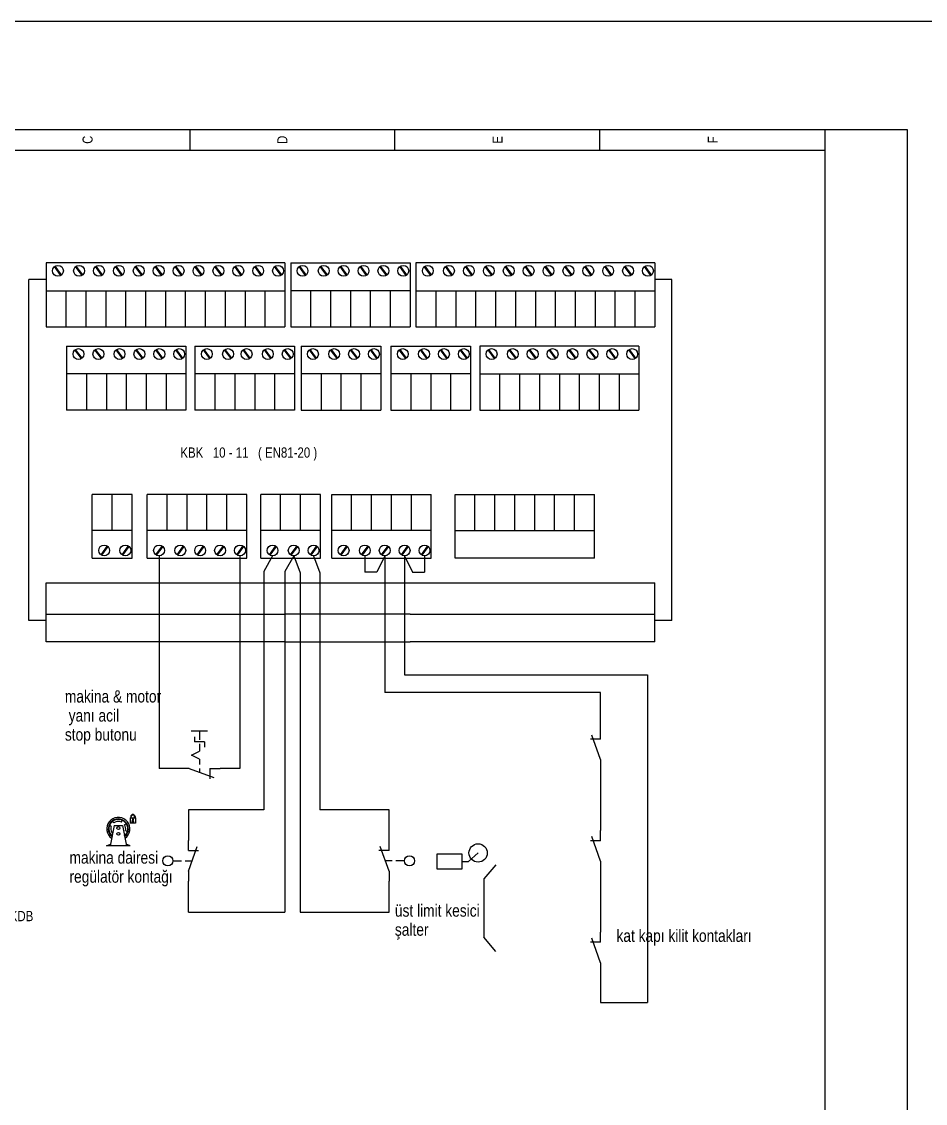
# Model space of a CAD drawing. Header units: centimetres. Extents: x 0 to 12606, y -30 to 2970.
# Drawn here: x 10793.3 to 11210.2, y 2470.6 to 2970 of the extents above; entities that cross this region are included whole.
import ezdxf
from ezdxf.enums import TextEntityAlignment as Align

# ---------------------------------------------------------------- set-up
doc = ezdxf.new("R2010")
doc.units = ezdxf.units.CM
for name, color, linetype in [('SCOTT-CERCEVE', 7, 'CONTINUOUS'), ('SCOTT-ELEKTRIK', 3, 'CONTINUOUS'), ('SCOTT-ELEKTRIK-YAZI', 4, 'CONTINUOUS')]:
    doc.layers.add(name, color=color, linetype=linetype)
doc.styles.get("Standard").update_dxf_attribs({"font": 'arial.ttf', "width": 0.8})

msp = doc.modelspace()

# ---------------------------------------------------------------- linework, layer by layer
at = {"layer": 'SCOTT-CERCEVE'}
for points in [[(0, 0), (12605.87, 0), (12605.87, 2970), (0, 2970)], [(100, 0), (12580.87, 0), (12580.87, 2970), (100, 2970)]]:
    msp.add_lwpolyline(points, close=True, dxfattribs=at)
at = {"layer": 'SCOTT-ELEKTRIK'}
for p, q in [((10535.07, 2920.2), (11201.83, 2920.2)), ((10870.81, 2920.2), (10870.81, 2910.74)), ((10965.39, 2910.74), (10965.39, 2920.2)), ((11059.97, 2910.74), (11059.97, 2920.2)), ((11164, 1974.44), (11164, 2920.2)), ((11201.83, 2920.2), (11201.83, 1974.44)), ((10535.07, 2910.74), (11164, 2910.74)), ((10804.51, 2858.58), (10804.51, 2829.05)), ((10914.68, 2858.58), (10804.51, 2858.58)), ((10811.37, 2852.86), (10808.38, 2856.89)), ((10811.37, 2852.86), (10808.38, 2856.89)), ((10811.68, 2853.1), (10808.7, 2857.12)), ((10811.68, 2853.1), (10808.7, 2857.12)), ((10821.14, 2852.86), (10818.15, 2856.89)), ((10821.14, 2852.86), (10818.15, 2856.89)), ((10821.45, 2853.1), (10818.47, 2857.12)), ((10821.45, 2853.1), (10818.47, 2857.12)), ((10830.32, 2852.86), (10827.33, 2856.89)), ((10830.32, 2852.86), (10827.33, 2856.89)), ((10830.63, 2853.1), (10827.65, 2857.12)), ((10830.63, 2853.1), (10827.65, 2857.12)), ((10839.5, 2852.86), (10836.51, 2856.89)), ((10839.5, 2852.86), (10836.51, 2856.89)), ((10839.81, 2853.1), (10836.83, 2857.12)), ((10839.81, 2853.1), (10836.83, 2857.12)), ((10848.68, 2852.86), (10845.69, 2856.89)), ((10848.68, 2852.86), (10845.69, 2856.89)), ((10848.99, 2853.1), (10846.01, 2857.12)), ((10848.99, 2853.1), (10846.01, 2857.12)), ((10857.86, 2852.86), (10854.87, 2856.89)), ((10857.86, 2852.86), (10854.87, 2856.89)), ((10858.17, 2853.1), (10855.19, 2857.12)), ((10858.17, 2853.1), (10855.19, 2857.12)), ((10867.04, 2852.86), (10864.05, 2856.89)), ((10867.04, 2852.86), (10864.05, 2856.89)), ((10867.35, 2853.1), (10864.38, 2857.12)), ((10867.35, 2853.1), (10864.38, 2857.12)), ((10876.22, 2852.86), (10873.23, 2856.89)), ((10876.22, 2852.86), (10873.23, 2856.89)), ((10876.53, 2853.1), (10873.56, 2857.12)), ((10876.53, 2853.1), (10873.56, 2857.12)), ((10885.4, 2852.86), (10882.42, 2856.89)), ((10885.4, 2852.86), (10882.42, 2856.89)), ((10885.71, 2853.1), (10882.74, 2857.12)), ((10885.71, 2853.1), (10882.74, 2857.12)), ((10894.58, 2852.86), (10891.6, 2856.89)), ((10894.58, 2852.86), (10891.6, 2856.89)), ((10894.89, 2853.1), (10891.92, 2857.12)), ((10894.89, 2853.1), (10891.92, 2857.12)), ((10903.76, 2852.86), (10900.78, 2856.89)), ((10903.76, 2852.86), (10900.78, 2856.89)), ((10904.07, 2853.1), (10901.1, 2857.12)), ((10904.07, 2853.1), (10901.1, 2857.12)), ((10912.94, 2852.86), (10909.96, 2856.89)), ((10912.94, 2852.86), (10909.96, 2856.89)), ((10913.26, 2853.1), (10910.28, 2857.12)), ((10913.26, 2853.1), (10910.28, 2857.12)), ((10914.68, 2858.58), (10914.68, 2829.05)), ((10917.39, 2858.58), (10917.39, 2829.05)), ((10917.39, 2858.58), (10972.47, 2858.58)), ((10924.24, 2852.86), (10921.25, 2856.89)), ((10924.24, 2852.86), (10921.25, 2856.89)), ((10924.55, 2853.1), (10921.57, 2857.12)), ((10924.55, 2853.1), (10921.57, 2857.12)), ((10934.01, 2852.86), (10931.02, 2856.89)), ((10934.01, 2852.86), (10931.02, 2856.89)), ((10934.32, 2853.1), (10931.34, 2857.12)), ((10934.32, 2853.1), (10931.34, 2857.12)), ((10943.19, 2852.86), (10940.2, 2856.89)), ((10943.19, 2852.86), (10940.2, 2856.89)), ((10943.5, 2853.1), (10940.52, 2857.12)), ((10943.5, 2853.1), (10940.52, 2857.12)), ((10952.37, 2852.86), (10949.38, 2856.89)), ((10952.37, 2852.86), (10949.38, 2856.89)), ((10952.68, 2853.1), (10949.7, 2857.12)), ((10952.68, 2853.1), (10949.7, 2857.12)), ((10961.55, 2852.86), (10958.56, 2856.89)), ((10961.55, 2852.86), (10958.56, 2856.89)), ((10961.86, 2853.1), (10958.88, 2857.12)), ((10961.86, 2853.1), (10958.88, 2857.12)), ((10970.73, 2852.86), (10967.74, 2856.89)), ((10970.73, 2852.86), (10967.74, 2856.89)), ((10971.04, 2853.1), (10968.07, 2857.12)), ((10971.04, 2853.1), (10968.07, 2857.12)), ((10972.47, 2858.58), (10972.47, 2829.05)), ((10972.47, 2858.58), (10972.47, 2829.05)), ((10975.17, 2858.58), (10975.17, 2829.05)), ((11085.34, 2858.58), (10975.17, 2858.58)), ((10982.02, 2852.86), (10979.04, 2856.89)), ((10982.02, 2852.86), (10979.04, 2856.89)), ((10982.33, 2853.1), (10979.36, 2857.12)), ((10982.33, 2853.1), (10979.36, 2857.12)), ((10991.79, 2852.86), (10988.81, 2856.89)), ((10991.79, 2852.86), (10988.81, 2856.89)), ((10992.1, 2853.1), (10989.13, 2857.12)), ((10992.1, 2853.1), (10989.13, 2857.12)), ((11000.97, 2852.86), (10997.99, 2856.89)), ((11000.97, 2852.86), (10997.99, 2856.89)), ((11001.28, 2853.1), (10998.31, 2857.12)), ((11001.28, 2853.1), (10998.31, 2857.12)), ((11010.15, 2852.86), (11007.17, 2856.89)), ((11010.15, 2852.86), (11007.17, 2856.89)), ((11010.47, 2853.1), (11007.49, 2857.12)), ((11010.47, 2853.1), (11007.49, 2857.12)), ((11019.33, 2852.86), (11016.35, 2856.89)), ((11019.33, 2852.86), (11016.35, 2856.89)), ((11019.65, 2853.1), (11016.67, 2857.12)), ((11019.65, 2853.1), (11016.67, 2857.12)), ((11028.51, 2852.86), (11025.53, 2856.89)), ((11028.51, 2852.86), (11025.53, 2856.89)), ((11028.83, 2853.1), (11025.85, 2857.12)), ((11028.83, 2853.1), (11025.85, 2857.12)), ((11037.7, 2852.86), (11034.71, 2856.89)), ((11037.7, 2852.86), (11034.71, 2856.89)), ((11038.01, 2853.1), (11035.03, 2857.12)), ((11038.01, 2853.1), (11035.03, 2857.12)), ((11046.88, 2852.86), (11043.89, 2856.89)), ((11046.88, 2852.86), (11043.89, 2856.89)), ((11047.19, 2853.1), (11044.21, 2857.12)), ((11047.19, 2853.1), (11044.21, 2857.12)), ((11056.06, 2852.86), (11053.07, 2856.89)), ((11056.06, 2852.86), (11053.07, 2856.89)), ((11056.37, 2853.1), (11053.39, 2857.12)), ((11056.37, 2853.1), (11053.39, 2857.12)), ((11065.24, 2852.86), (11062.25, 2856.89)), ((11065.24, 2852.86), (11062.25, 2856.89)), ((11065.55, 2853.1), (11062.57, 2857.12)), ((11065.55, 2853.1), (11062.57, 2857.12)), ((11074.42, 2852.86), (11071.43, 2856.89)), ((11074.42, 2852.86), (11071.43, 2856.89)), ((11074.73, 2853.1), (11071.75, 2857.12)), ((11074.73, 2853.1), (11071.75, 2857.12)), ((11083.6, 2852.86), (11080.61, 2856.89)), ((11083.6, 2852.86), (11080.61, 2856.89)), ((11083.91, 2853.1), (11080.94, 2857.12)), ((11083.91, 2853.1), (11080.94, 2857.12)), ((11085.34, 2858.58), (11085.34, 2829.05)), ((10796.63, 2693.61), (10796.63, 2850.96)), ((10804.51, 2850.96), (10796.63, 2850.96)), ((11093.23, 2850.96), (11085.34, 2850.96)), ((11093.23, 2693.61), (11093.23, 2850.96)), ((10804.51, 2845.78), (10914.68, 2845.78)), ((10813.7, 2845.78), (10813.7, 2829.05)), ((10822.88, 2845.78), (10822.88, 2829.05)), ((10822.88, 2845.78), (10822.88, 2829.05)), ((10832.06, 2845.78), (10832.06, 2829.05)), ((10832.06, 2845.78), (10832.06, 2829.05)), ((10841.24, 2845.78), (10841.24, 2829.05)), ((10841.24, 2845.78), (10841.24, 2829.05)), ((10850.42, 2845.78), (10850.42, 2829.05)), ((10850.42, 2845.78), (10850.42, 2829.05)), ((10859.6, 2845.78), (10859.6, 2829.05)), ((10859.6, 2845.78), (10859.6, 2829.05)), ((10868.78, 2845.78), (10868.78, 2829.05)), ((10868.78, 2845.78), (10868.78, 2829.05)), ((10868.78, 2845.78), (10868.78, 2829.05)), ((10877.96, 2845.78), (10877.96, 2829.05)), ((10877.96, 2845.78), (10877.96, 2829.05)), ((10877.96, 2845.78), (10877.96, 2829.05)), ((10887.14, 2845.78), (10887.14, 2829.05)), ((10887.14, 2845.78), (10887.14, 2829.05)), ((10887.14, 2845.78), (10887.14, 2829.05)), ((10896.32, 2845.78), (10896.32, 2829.05)), ((10896.32, 2845.78), (10896.32, 2829.05)), ((10896.32, 2845.78), (10896.32, 2829.05)), ((10905.5, 2845.78), (10905.5, 2829.05)), ((10905.5, 2845.78), (10905.5, 2829.05)), ((10905.5, 2845.78), (10905.5, 2829.05)), ((10972.47, 2845.78), (10917.39, 2845.78)), ((10926.57, 2845.78), (10926.57, 2829.05)), ((10935.75, 2845.78), (10935.75, 2829.05)), ((10935.75, 2845.78), (10935.75, 2829.05)), ((10944.93, 2845.78), (10944.93, 2829.05)), ((10944.93, 2845.78), (10944.93, 2829.05)), ((10954.11, 2845.78), (10954.11, 2829.05)), ((10954.11, 2845.78), (10954.11, 2829.05)), ((10963.29, 2845.78), (10963.29, 2829.05)), ((10963.29, 2845.78), (10963.29, 2829.05)), ((10975.17, 2845.78), (11085.34, 2845.78)), ((10984.35, 2845.78), (10984.35, 2829.05)), ((10993.53, 2845.78), (10993.53, 2829.05)), ((10993.53, 2845.78), (10993.53, 2829.05)), ((11002.71, 2845.78), (11002.71, 2829.05)), ((11002.71, 2845.78), (11002.71, 2829.05)), ((11011.89, 2845.78), (11011.89, 2829.05)), ((11011.89, 2845.78), (11011.89, 2829.05)), ((11021.08, 2845.78), (11021.08, 2829.05)), ((11021.08, 2845.78), (11021.08, 2829.05)), ((11030.26, 2845.78), (11030.26, 2829.05)), ((11030.26, 2845.78), (11030.26, 2829.05)), ((11039.44, 2845.78), (11039.44, 2829.05)), ((11039.44, 2845.78), (11039.44, 2829.05)), ((11039.44, 2845.78), (11039.44, 2829.05)), ((11048.62, 2845.78), (11048.62, 2829.05)), ((11048.62, 2845.78), (11048.62, 2829.05)), ((11048.62, 2845.78), (11048.62, 2829.05)), ((11057.8, 2845.78), (11057.8, 2829.05)), ((11057.8, 2845.78), (11057.8, 2829.05)), ((11057.8, 2845.78), (11057.8, 2829.05)), ((11066.98, 2845.78), (11066.98, 2829.05)), ((11066.98, 2845.78), (11066.98, 2829.05)), ((11066.98, 2845.78), (11066.98, 2829.05)), ((11076.16, 2845.78), (11076.16, 2829.05)), ((11076.16, 2845.78), (11076.16, 2829.05)), ((11076.16, 2845.78), (11076.16, 2829.05)), ((10804.51, 2829.05), (10914.68, 2829.05)), ((10917.39, 2829.05), (10972.47, 2829.05)), ((10975.17, 2829.05), (11085.34, 2829.05)), ((10814, 2820.15), (10869.08, 2820.15)), ((10814, 2820.15), (10814, 2790.63)), ((10820.85, 2814.44), (10817.86, 2818.47)), ((10820.85, 2814.44), (10817.86, 2818.47)), ((10821.16, 2814.68), (10818.18, 2818.69)), ((10821.16, 2814.68), (10818.18, 2818.69)), ((10830.03, 2814.44), (10827.04, 2818.47)), ((10830.03, 2814.44), (10827.04, 2818.47)), ((10830.34, 2814.68), (10827.36, 2818.69)), ((10830.34, 2814.68), (10827.36, 2818.69)), ((10839.8, 2814.44), (10836.81, 2818.47)), ((10839.8, 2814.44), (10836.81, 2818.47)), ((10840.11, 2814.68), (10837.13, 2818.69)), ((10840.11, 2814.68), (10837.13, 2818.69)), ((10848.98, 2814.44), (10845.99, 2818.47)), ((10848.98, 2814.44), (10845.99, 2818.47)), ((10849.29, 2814.68), (10846.31, 2818.69)), ((10849.29, 2814.68), (10846.31, 2818.69)), ((10858.16, 2814.44), (10855.17, 2818.47)), ((10858.16, 2814.44), (10855.17, 2818.47)), ((10858.47, 2814.68), (10855.49, 2818.69)), ((10858.47, 2814.68), (10855.49, 2818.69)), ((10867.34, 2814.44), (10864.35, 2818.47)), ((10867.34, 2814.44), (10864.35, 2818.47)), ((10867.65, 2814.68), (10864.68, 2818.69)), ((10867.65, 2814.68), (10864.68, 2818.69)), ((10869.08, 2820.15), (10869.08, 2790.63)), ((10869.08, 2820.15), (10869.08, 2790.63)), ((10873.23, 2820.15), (10919.14, 2820.15)), ((10873.23, 2820.15), (10873.23, 2790.63)), ((10880.08, 2814.44), (10877.1, 2818.47)), ((10880.08, 2814.44), (10877.1, 2818.47)), ((10880.4, 2814.68), (10877.42, 2818.69)), ((10880.4, 2814.68), (10877.42, 2818.69)), ((10889.85, 2814.44), (10886.87, 2818.47)), ((10889.85, 2814.44), (10886.87, 2818.47)), ((10890.17, 2814.68), (10887.19, 2818.69)), ((10890.17, 2814.68), (10887.19, 2818.69)), ((10898.45, 2814.44), (10895.46, 2818.47)), ((10898.45, 2814.44), (10895.46, 2818.47)), ((10898.76, 2814.68), (10895.78, 2818.69)), ((10898.76, 2814.68), (10895.78, 2818.69)), ((10908.22, 2814.44), (10905.23, 2818.47)), ((10908.22, 2814.44), (10905.23, 2818.47)), ((10908.53, 2814.68), (10905.55, 2818.69)), ((10908.53, 2814.68), (10905.55, 2818.69)), ((10917.4, 2814.44), (10914.41, 2818.47)), ((10917.4, 2814.44), (10914.41, 2818.47)), ((10917.71, 2814.68), (10914.73, 2818.69)), ((10917.71, 2814.68), (10914.73, 2818.69)), ((10919.14, 2820.15), (10919.14, 2790.63)), ((10919.14, 2820.15), (10919.14, 2790.63)), ((10922.2, 2820.15), (10922.2, 2790.63)), ((10922.2, 2820.15), (10958.92, 2820.15)), ((10929.05, 2814.44), (10926.06, 2818.47)), ((10929.05, 2814.44), (10926.06, 2818.47)), ((10929.36, 2814.68), (10926.39, 2818.69)), ((10929.36, 2814.68), (10926.39, 2818.69)), ((10938.82, 2814.44), (10935.83, 2818.47)), ((10938.82, 2814.44), (10935.83, 2818.47)), ((10939.13, 2814.68), (10936.16, 2818.69)), ((10939.13, 2814.68), (10936.16, 2818.69)), ((10948, 2814.44), (10945.01, 2818.47)), ((10948, 2814.44), (10945.01, 2818.47)), ((10948.31, 2814.68), (10945.34, 2818.69)), ((10948.31, 2814.68), (10945.34, 2818.69)), ((10957.18, 2814.44), (10954.2, 2818.47)), ((10957.18, 2814.44), (10954.2, 2818.47)), ((10957.49, 2814.68), (10954.52, 2818.69)), ((10957.49, 2814.68), (10954.52, 2818.69)), ((10958.92, 2820.15), (10958.92, 2790.63)), ((10958.92, 2820.15), (10958.92, 2790.63)), ((10963.64, 2820.15), (10963.64, 2790.63)), ((10963.64, 2820.15), (11000.37, 2820.15)), ((10970.49, 2814.44), (10967.51, 2818.47)), ((10970.49, 2814.44), (10967.51, 2818.47)), ((10970.81, 2814.68), (10967.83, 2818.69)), ((10970.81, 2814.68), (10967.83, 2818.69)), ((10980.26, 2814.44), (10977.28, 2818.47)), ((10980.26, 2814.44), (10977.28, 2818.47)), ((10980.58, 2814.68), (10977.6, 2818.69)), ((10980.58, 2814.68), (10977.6, 2818.69)), ((10989.44, 2814.44), (10986.46, 2818.47)), ((10989.44, 2814.44), (10986.46, 2818.47)), ((10989.76, 2814.68), (10986.78, 2818.69)), ((10989.76, 2814.68), (10986.78, 2818.69)), ((10998.63, 2814.44), (10995.64, 2818.47)), ((10998.63, 2814.44), (10995.64, 2818.47)), ((10998.94, 2814.68), (10995.96, 2818.69)), ((10998.94, 2814.68), (10995.96, 2818.69)), ((11000.37, 2820.15), (11000.37, 2790.63)), ((11000.37, 2820.15), (11000.37, 2790.63)), ((11004.6, 2820.15), (11004.6, 2790.63)), ((11078.05, 2820.15), (11004.6, 2820.15)), ((11011.45, 2814.44), (11008.47, 2818.47)), ((11011.45, 2814.44), (11008.47, 2818.47)), ((11011.77, 2814.68), (11008.79, 2818.69)), ((11011.77, 2814.68), (11008.79, 2818.69)), ((11021.22, 2814.44), (11018.24, 2818.47)), ((11021.22, 2814.44), (11018.24, 2818.47)), ((11021.54, 2814.68), (11018.56, 2818.69)), ((11021.54, 2814.68), (11018.56, 2818.69)), ((11030.4, 2814.44), (11027.42, 2818.47)), ((11030.4, 2814.44), (11027.42, 2818.47)), ((11030.72, 2814.68), (11027.74, 2818.69)), ((11030.72, 2814.68), (11027.74, 2818.69)), ((11039.59, 2814.44), (11036.6, 2818.47)), ((11039.59, 2814.44), (11036.6, 2818.47)), ((11039.9, 2814.68), (11036.92, 2818.69)), ((11039.9, 2814.68), (11036.92, 2818.69)), ((11048.77, 2814.44), (11045.78, 2818.47)), ((11048.77, 2814.44), (11045.78, 2818.47)), ((11049.08, 2814.68), (11046.1, 2818.69)), ((11049.08, 2814.68), (11046.1, 2818.69)), ((11057.95, 2814.44), (11054.96, 2818.47)), ((11057.95, 2814.44), (11054.96, 2818.47)), ((11058.26, 2814.68), (11055.28, 2818.69)), ((11058.26, 2814.68), (11055.28, 2818.69)), ((11067.13, 2814.44), (11064.14, 2818.47)), ((11067.13, 2814.44), (11064.14, 2818.47)), ((11067.44, 2814.68), (11064.46, 2818.69)), ((11067.44, 2814.68), (11064.46, 2818.69)), ((11076.31, 2814.44), (11073.32, 2818.47)), ((11076.31, 2814.44), (11073.32, 2818.47)), ((11076.62, 2814.68), (11073.64, 2818.69)), ((11076.62, 2814.68), (11073.64, 2818.69)), ((11078.05, 2820.15), (11078.05, 2790.63)), ((10869.08, 2807.35), (10814, 2807.35)), ((10823.18, 2807.35), (10823.18, 2790.63)), ((10823.18, 2807.35), (10823.18, 2790.63)), ((10832.36, 2807.35), (10832.36, 2790.63)), ((10841.54, 2807.35), (10841.54, 2790.63)), ((10841.54, 2807.35), (10841.54, 2790.63)), ((10850.72, 2807.35), (10850.72, 2790.63)), ((10850.72, 2807.35), (10850.72, 2790.63)), ((10859.9, 2807.35), (10859.9, 2790.63)), ((10859.9, 2807.35), (10859.9, 2790.63)), ((10919.14, 2807.35), (10873.23, 2807.35)), ((10882.41, 2807.35), (10882.41, 2790.63)), ((10891.6, 2807.35), (10891.6, 2790.63)), ((10891.6, 2807.35), (10891.6, 2790.63)), ((10891.6, 2807.35), (10891.6, 2790.63)), ((10900.78, 2807.35), (10900.78, 2790.63)), ((10909.96, 2807.35), (10909.96, 2790.63)), ((10909.96, 2807.35), (10909.96, 2790.63)), ((10958.92, 2807.35), (10922.2, 2807.35)), ((10931.38, 2807.35), (10931.38, 2790.63)), ((10940.56, 2807.35), (10940.56, 2790.63)), ((10940.56, 2807.35), (10940.56, 2790.63)), ((10949.74, 2807.35), (10949.74, 2790.63)), ((10949.74, 2807.35), (10949.74, 2790.63)), ((11000.37, 2807.35), (10963.64, 2807.35)), ((10972.82, 2807.35), (10972.82, 2790.63)), ((10982.01, 2807.35), (10982.01, 2790.63)), ((10982.01, 2807.35), (10982.01, 2790.63)), ((10991.19, 2807.35), (10991.19, 2790.63)), ((10991.19, 2807.35), (10991.19, 2790.63)), ((11004.6, 2807.35), (11078.05, 2807.35)), ((11013.78, 2807.35), (11013.78, 2790.63)), ((11022.96, 2807.35), (11022.96, 2790.63)), ((11022.96, 2807.35), (11022.96, 2790.63)), ((11032.15, 2807.35), (11032.15, 2790.63)), ((11032.15, 2807.35), (11032.15, 2790.63)), ((11041.33, 2807.35), (11041.33, 2790.63)), ((11041.33, 2807.35), (11041.33, 2790.63)), ((11050.51, 2807.35), (11050.51, 2790.63)), ((11050.51, 2807.35), (11050.51, 2790.63)), ((11059.69, 2807.35), (11059.69, 2790.63)), ((11059.69, 2807.35), (11059.69, 2790.63)), ((11068.87, 2807.35), (11068.87, 2790.63)), ((10869.08, 2790.63), (10814, 2790.63)), ((10919.14, 2790.63), (10873.23, 2790.63)), ((10922.2, 2790.63), (10958.92, 2790.63)), ((10963.64, 2790.63), (11000.37, 2790.63)), ((11004.6, 2790.63), (11078.05, 2790.63)), ((10825.85, 2722.25), (10825.85, 2751.77)), ((10844.21, 2751.77), (10825.85, 2751.77)), ((10835.03, 2735.05), (10835.03, 2751.77)), ((10844.21, 2722.25), (10844.21, 2751.77)), ((10844.21, 2722.25), (10844.21, 2751.77)), ((10851.21, 2722.25), (10851.21, 2751.77)), ((10897.11, 2751.77), (10851.21, 2751.77)), ((10860.39, 2735.05), (10860.39, 2751.77)), ((10869.57, 2735.05), (10869.57, 2751.77)), ((10869.57, 2735.05), (10869.57, 2751.77)), ((10878.75, 2735.05), (10878.75, 2751.77)), ((10878.75, 2735.05), (10878.75, 2751.77)), ((10887.93, 2735.05), (10887.93, 2751.77)), ((10887.93, 2735.05), (10887.93, 2751.77)), ((10897.11, 2722.25), (10897.11, 2751.77)), ((10897.11, 2722.25), (10897.11, 2751.77)), ((10903.55, 2722.25), (10903.55, 2751.77)), ((10931.09, 2751.77), (10903.55, 2751.77)), ((10912.73, 2735.05), (10912.73, 2751.77)), ((10921.91, 2735.05), (10921.91, 2751.77)), ((10921.91, 2735.05), (10921.91, 2751.77)), ((10931.09, 2722.25), (10931.09, 2751.77)), ((10931.09, 2722.25), (10931.09, 2751.77)), ((10936.34, 2722.25), (10936.34, 2751.77)), ((10936.34, 2751.77), (10982.25, 2751.77)), ((10945.52, 2735.05), (10945.52, 2751.77)), ((10954.7, 2735.05), (10954.7, 2751.77)), ((10954.7, 2735.05), (10954.7, 2751.77)), ((10963.89, 2735.05), (10963.89, 2751.77)), ((10963.89, 2735.05), (10963.89, 2751.77)), ((10973.07, 2735.05), (10973.07, 2751.77)), ((10973.07, 2735.05), (10973.07, 2751.77)), ((10982.25, 2722.25), (10982.25, 2751.77)), ((10982.25, 2722.25), (10982.25, 2751.77)), ((10993.23, 2722.25), (10993.23, 2751.77)), ((10993.23, 2751.77), (11057.49, 2751.77)), ((11002.41, 2735.05), (11002.41, 2751.77)), ((11011.59, 2735.05), (11011.59, 2751.77)), ((11011.59, 2735.05), (11011.59, 2751.77)), ((11020.77, 2735.05), (11020.77, 2751.77)), ((11020.77, 2735.05), (11020.77, 2751.77)), ((11029.95, 2735.05), (11029.95, 2751.77)), ((11029.95, 2735.05), (11029.95, 2751.77)), ((11039.13, 2735.05), (11039.13, 2751.77)), ((11039.13, 2735.05), (11039.13, 2751.77)), ((11048.31, 2735.05), (11048.31, 2751.77)), ((11048.31, 2735.05), (11048.31, 2751.77)), ((11057.49, 2722.25), (11057.49, 2751.77)), ((10844.21, 2735.05), (10825.85, 2735.05)), ((10897.11, 2735.05), (10851.21, 2735.05)), ((10931.09, 2735.05), (10903.55, 2735.05)), ((10982.25, 2735.05), (10936.34, 2735.05)), ((10993.23, 2735.05), (11057.49, 2735.05)), ((10832.7, 2727.96), (10829.72, 2723.93)), ((10832.7, 2727.96), (10829.72, 2723.93)), ((10833.01, 2727.72), (10830.04, 2723.71)), ((10833.01, 2727.72), (10830.04, 2723.71)), ((10842.47, 2727.96), (10839.49, 2723.93)), ((10842.47, 2727.96), (10839.49, 2723.93)), ((10842.78, 2727.72), (10839.81, 2723.71)), ((10842.78, 2727.72), (10839.81, 2723.71)), ((10858.06, 2727.96), (10855.07, 2723.93)), ((10858.06, 2727.96), (10855.07, 2723.93)), ((10858.37, 2727.72), (10855.4, 2723.71)), ((10858.37, 2727.72), (10855.4, 2723.71)), ((10867.83, 2727.96), (10864.84, 2723.93)), ((10867.83, 2727.96), (10864.84, 2723.93)), ((10868.14, 2727.72), (10865.17, 2723.71)), ((10868.14, 2727.72), (10865.17, 2723.71)), ((10877.01, 2727.96), (10874.02, 2723.93)), ((10877.01, 2727.96), (10874.02, 2723.93)), ((10877.32, 2727.72), (10874.35, 2723.71)), ((10877.32, 2727.72), (10874.35, 2723.71)), ((10886.19, 2727.96), (10883.2, 2723.93)), ((10886.19, 2727.96), (10883.2, 2723.93)), ((10886.5, 2727.72), (10883.53, 2723.71)), ((10886.5, 2727.72), (10883.53, 2723.71)), ((10895.37, 2727.96), (10892.39, 2723.93)), ((10895.37, 2727.96), (10892.39, 2723.93)), ((10895.68, 2727.72), (10892.71, 2723.71)), ((10895.68, 2727.72), (10892.71, 2723.71)), ((10910.4, 2727.96), (10907.41, 2723.93)), ((10910.4, 2727.96), (10907.41, 2723.93)), ((10910.71, 2727.72), (10907.73, 2723.71)), ((10910.71, 2727.72), (10907.73, 2723.71)), ((10920.17, 2727.96), (10917.18, 2723.93)), ((10920.17, 2727.96), (10917.18, 2723.93)), ((10920.48, 2727.72), (10917.5, 2723.71)), ((10920.48, 2727.72), (10917.5, 2723.71)), ((10929.35, 2727.96), (10926.36, 2723.93)), ((10929.35, 2727.96), (10926.36, 2723.93)), ((10929.66, 2727.72), (10926.68, 2723.71)), ((10929.66, 2727.72), (10926.68, 2723.71)), ((10943.19, 2727.96), (10940.21, 2723.93)), ((10943.19, 2727.96), (10940.21, 2723.93)), ((10943.51, 2727.72), (10940.53, 2723.71)), ((10943.51, 2727.72), (10940.53, 2723.71)), ((10952.96, 2727.96), (10949.98, 2723.93)), ((10952.96, 2727.96), (10949.98, 2723.93)), ((10953.28, 2727.72), (10950.3, 2723.71)), ((10953.28, 2727.72), (10950.3, 2723.71)), ((10962.14, 2727.96), (10959.16, 2723.93)), ((10962.14, 2727.96), (10959.16, 2723.93)), ((10962.46, 2727.72), (10959.48, 2723.71)), ((10962.46, 2727.72), (10959.48, 2723.71)), ((10971.32, 2727.96), (10968.34, 2723.93)), ((10971.32, 2727.96), (10968.34, 2723.93)), ((10971.64, 2727.72), (10968.66, 2723.71)), ((10971.64, 2727.72), (10968.66, 2723.71)), ((10980.51, 2727.96), (10977.52, 2723.93)), ((10980.51, 2727.96), (10977.52, 2723.93)), ((10980.82, 2727.72), (10977.84, 2723.71)), ((10980.82, 2727.72), (10977.84, 2723.71)), ((10825.85, 2722.25), (10844.21, 2722.25)), ((10851.21, 2722.25), (10897.11, 2722.25)), ((10856.68, 2723.35), (10856.68, 2625.21)), ((10894, 2723.35), (10894, 2625.21)), ((10903.55, 2722.25), (10931.09, 2722.25)), ((10909.02, 2723.35), (10904.95, 2716.16)), ((10918.79, 2723.35), (10914.72, 2716.16)), ((10918.79, 2723.35), (10921.73, 2715.62)), ((10927.97, 2723.35), (10930.91, 2715.62)), ((10936.34, 2722.25), (10982.25, 2722.25)), ((10951.59, 2723.35), (10951.59, 2715.86)), ((10960.77, 2723.35), (10957.06, 2715.86)), ((10960.77, 2723.35), (10960.77, 2660.33)), ((10969.95, 2723.35), (10969.95, 2668.53)), ((10969.95, 2723.35), (10973.65, 2715.86)), ((10979.13, 2723.35), (10979.13, 2715.86)), ((11057.49, 2722.25), (10993.23, 2722.25)), ((10904.95, 2716.16), (10904.95, 2606.21)), ((10914.72, 2716.16), (10914.72, 2558.95)), ((10921.73, 2715.62), (10921.73, 2558.95)), ((10930.91, 2715.62), (10930.91, 2606.21)), ((10957.06, 2715.86), (10951.59, 2715.86)), ((10973.65, 2715.86), (10979.13, 2715.86)), ((10804.51, 2683.73), (10804.51, 2710.88)), ((10804.51, 2710.88), (10914.68, 2710.88)), ((10914.68, 2710.88), (10972.47, 2710.88)), ((10972.47, 2710.88), (11085.34, 2710.88)), ((11085.34, 2683.73), (11085.34, 2710.88)), ((10804.51, 2693.61), (10796.63, 2693.61)), ((10804.51, 2696.53), (10914.68, 2696.53)), ((10972.47, 2696.53), (10914.68, 2696.53)), ((10972.47, 2696.53), (11085.34, 2696.53)), ((11093.23, 2693.61), (11085.34, 2693.61)), ((10914.68, 2683.73), (10804.51, 2683.73)), ((10914.68, 2683.73), (10972.47, 2683.73)), ((11085.34, 2683.73), (10972.47, 2683.73)), ((10969.95, 2668.53), (11081.94, 2668.53)), ((11081.94, 2668.53), (11081.94, 2517.26)), ((11060.38, 2660.33), (10960.77, 2660.33)), ((11060.38, 2643.48), (11060.38, 2660.33)), ((10871.48, 2642.63), (10879.04, 2642.63)), ((10875.34, 2642.61), (10875.34, 2638.45)), ((11060.38, 2638.75), (11060.38, 2643.48)), ((10872.97, 2639.87), (10872.97, 2637.51)), ((10877.7, 2637.51), (10872.97, 2637.51)), ((10877.7, 2637.51), (10877.7, 2635.14)), ((11060.38, 2638.75), (11055.65, 2638.75)), ((11060.38, 2629.3), (11056.25, 2640.65)), ((10871.56, 2631.36), (10875.34, 2633.25)), ((10875.34, 2636.56), (10875.34, 2633.25)), ((10875.34, 2629.47), (10871.56, 2631.36)), ((10875.34, 2629.47), (10875.34, 2627.1)), ((11060.38, 2629.3), (11060.38, 2624.57)), ((10865.88, 2625.21), (10856.68, 2625.21)), ((10870.61, 2625.21), (10865.88, 2625.21)), ((10870.61, 2625.21), (10881.96, 2621.08)), ((10875.34, 2625.21), (10875.34, 2623.51)), ((10880.07, 2625.21), (10884.8, 2625.21)), ((10880.07, 2625.21), (10880.07, 2620.48)), ((10894, 2625.21), (10884.8, 2625.21)), ((11060.38, 2624.57), (11060.38, 2596.59)), ((10843.37, 2602.38), (10845.83, 2602.38)), ((10843.37, 2602.38), (10843.37, 2599.92)), ((10843.6, 2602.99), (10843.6, 2602.38)), ((10843.8, 2602.38), (10843.8, 2602.99)), ((10845.39, 2602.38), (10845.39, 2602.99)), ((10845.59, 2602.99), (10845.59, 2602.38)), ((10845.83, 2602.38), (10845.83, 2599.92)), ((10904.95, 2606.21), (10870.17, 2606.21)), ((10870.17, 2606.21), (10870.17, 2592.04)), ((10962.75, 2606.21), (10930.91, 2606.21)), ((10962.75, 2592.04), (10962.75, 2606.21)), ((10834.64, 2598.51), (10833.76, 2598.84)), ((10835.99, 2598.92), (10834.04, 2589.5)), ((10835.83, 2600.09), (10835.2, 2600.79)), ((10835.99, 2598.92), (10839.74, 2598.92)), ((10839.29, 2600.45), (10839.68, 2601.3)), ((10839.74, 2598.92), (10841.69, 2589.5)), ((10840.7, 2599.26), (10841.45, 2599.82)), ((10845.83, 2599.92), (10843.37, 2599.92)), ((10844.24, 2600.48), (10844.47, 2601.44)), ((10844.24, 2600.48), (10844.95, 2600.48)), ((10844.95, 2600.48), (10844.73, 2601.44)), ((10840.59, 2594.8), (10841.08, 2594.37)), ((10841.2, 2596.52), (10842.06, 2596.08)), ((10870.17, 2587.31), (10870.17, 2592.04)), ((10962.75, 2587.31), (10962.75, 2592.04)), ((11060.38, 2591.87), (11055.65, 2591.87)), ((11060.38, 2582.41), (11056.25, 2593.76)), ((11060.38, 2591.87), (11060.38, 2596.59)), ((10832.38, 2589.5), (10834.21, 2590.3)), ((10843.35, 2589.5), (10832.38, 2589.5)), ((10843.35, 2589.5), (10841.52, 2590.3)), ((10870.17, 2577.86), (10874.3, 2589.2)), ((10870.17, 2587.31), (10874.9, 2587.31)), ((10962.75, 2587.31), (10958.02, 2587.31)), ((10962.75, 2577.86), (10958.61, 2589.2)), ((10863.08, 2582.58), (10866.97, 2582.58)), ((10868.66, 2582.58), (10871.89, 2582.58)), ((10964.26, 2582.58), (10961.02, 2582.58)), ((10969.84, 2582.58), (10965.95, 2582.58)), ((10984.97, 2585.87), (10996.39, 2585.87)), ((10984.97, 2578.68), (10984.97, 2585.87)), ((10996.39, 2585.87), (10996.39, 2578.68)), ((10996.39, 2582.27), (10999.41, 2582.27)), ((10999.41, 2582.27), (11003.87, 2586.24)), ((11060.38, 2582.41), (11060.38, 2577.68)), ((10870.17, 2577.86), (10870.17, 2573.13)), ((10962.75, 2577.86), (10962.75, 2573.13)), ((10996.39, 2578.68), (10984.97, 2578.68)), ((11012.1, 2580.79), (11006.47, 2574.28)), ((11060.38, 2577.68), (11060.38, 2549.7)), ((10870.17, 2558.95), (10870.17, 2573.13)), ((10962.75, 2558.95), (10962.75, 2573.13)), ((11006.47, 2574.28), (11006.47, 2547.28)), ((10870.17, 2558.95), (10914.72, 2558.95)), ((10921.73, 2558.95), (10962.75, 2558.95)), ((11012.1, 2540.78), (11006.47, 2547.28)), ((11060.38, 2535.52), (11056.25, 2546.87)), ((11060.38, 2544.98), (11060.38, 2549.7)), ((11060.38, 2544.98), (11055.65, 2544.98)), ((11060.38, 2535.52), (11060.38, 2530.79)), ((11060.38, 2530.79), (11060.38, 2517.26)), ((11060.38, 2517.26), (11081.94, 2517.26))]:
    msp.add_line(p, q, dxfattribs=at)
for points in [[(10840.97, 2592.99), (10841.77, 2593.7), (10842.42, 2594.56), (10842.88, 2595.52), (10843.14, 2596.56), (10843.19, 2597.64), (10843.02, 2598.7), (10842.64, 2599.7), (10842.07, 2600.61), (10841.32, 2601.38), (10840.44, 2601.99), (10839.45, 2602.41), (10838.4, 2602.63), (10837.33, 2602.63), (10836.28, 2602.41), (10835.29, 2601.99), (10834.41, 2601.38), (10833.67, 2600.61), (10833.09, 2599.7), (10832.71, 2598.7), (10832.54, 2597.64), (10832.59, 2596.56), (10832.85, 2595.52), (10833.31, 2594.56), (10833.96, 2593.7), (10834.77, 2592.99)], [(10840.81, 2593.75), (10841.47, 2594.42), (10841.99, 2595.21), (10842.33, 2596.09), (10842.49, 2597.03), (10842.45, 2597.97), (10842.23, 2598.89), (10841.82, 2599.74), (10841.25, 2600.5), (10840.53, 2601.12), (10839.71, 2601.58), (10838.81, 2601.86), (10837.87, 2601.96), (10836.92, 2601.86), (10836.02, 2601.58), (10835.2, 2601.12), (10834.48, 2600.5), (10833.91, 2599.74), (10833.5, 2598.89), (10833.28, 2597.97), (10833.24, 2597.03), (10833.4, 2596.09), (10833.74, 2595.21), (10834.26, 2594.42), (10834.92, 2593.75)], [(10845.59, 2602.99), (10845.57, 2603.2), (10845.51, 2603.4), (10845.4, 2603.58), (10845.26, 2603.73), (10845.09, 2603.86), (10844.9, 2603.94), (10844.7, 2603.98), (10844.49, 2603.98), (10844.29, 2603.94), (10844.1, 2603.86), (10843.93, 2603.73), (10843.79, 2603.58), (10843.69, 2603.4), (10843.62, 2603.2), (10843.6, 2602.99)], [(10845.39, 2602.99), (10845.38, 2603.16), (10845.33, 2603.32), (10845.24, 2603.47), (10845.13, 2603.59), (10844.99, 2603.69), (10844.84, 2603.75), (10844.68, 2603.79), (10844.51, 2603.79), (10844.35, 2603.75), (10844.19, 2603.68), (10844.06, 2603.58), (10843.95, 2603.46), (10843.87, 2603.31), (10843.82, 2603.15), (10843.8, 2602.99)], [(10844.73, 2601.44), (10844.77, 2601.47), (10844.81, 2601.51), (10844.84, 2601.56), (10844.86, 2601.61), (10844.87, 2601.66), (10844.86, 2601.72), (10844.85, 2601.77), (10844.83, 2601.82), (10844.79, 2601.86), (10844.75, 2601.9), (10844.7, 2601.92), (10844.65, 2601.94), (10844.6, 2601.95), (10844.54, 2601.94), (10844.49, 2601.92), (10844.44, 2601.9), (10844.4, 2601.86), (10844.37, 2601.82), (10844.34, 2601.77), (10844.33, 2601.72), (10844.33, 2601.66), (10844.34, 2601.61), (10844.35, 2601.56), (10844.38, 2601.51), (10844.42, 2601.47), (10844.47, 2601.44)], [(10840.75, 2594.04), (10841.35, 2594.68), (10841.81, 2595.44), (10842.11, 2596.26), (10842.23, 2597.14), (10842.18, 2598.01), (10841.96, 2598.87), (10841.57, 2599.66), (10841.02, 2600.35), (10840.35, 2600.92), (10839.58, 2601.35), (10838.74, 2601.61), (10837.87, 2601.7), (10836.99, 2601.61), (10836.15, 2601.35), (10835.38, 2600.92), (10834.71, 2600.35), (10834.16, 2599.66), (10833.77, 2598.87), (10833.55, 2598.01), (10833.5, 2597.14), (10833.62, 2596.26), (10833.92, 2595.44), (10834.38, 2594.68), (10834.98, 2594.04)], [(10834.64, 2598.51), (10834.47, 2597.82), (10834.44, 2597.1), (10834.56, 2596.4), (10834.82, 2595.74), (10835.21, 2595.15)], [(10839.29, 2600.45), (10838.6, 2600.68), (10837.88, 2600.76), (10837.15, 2600.69), (10836.46, 2600.46), (10835.83, 2600.09)], [(10841.2, 2596.52), (10841.3, 2597.23), (10841.24, 2597.94), (10841.04, 2598.63), (10840.7, 2599.26)]]:
    msp.add_lwpolyline(points, dxfattribs=at)
for centre, radius in [((10809.99, 2854.96), 2.51), ((10819.76, 2854.96), 2.51), ((10828.94, 2854.96), 2.51), ((10838.12, 2854.96), 2.51), ((10847.3, 2854.96), 2.51), ((10856.48, 2854.96), 2.51), ((10865.66, 2854.96), 2.51), ((10874.84, 2854.96), 2.51), ((10884.03, 2854.96), 2.51), ((10893.21, 2854.96), 2.51), ((10902.39, 2854.96), 2.51), ((10911.57, 2854.96), 2.51), ((10922.86, 2854.96), 2.51), ((10932.63, 2854.96), 2.51), ((10941.81, 2854.96), 2.51), ((10950.99, 2854.96), 2.51), ((10960.17, 2854.96), 2.51), ((10969.35, 2854.96), 2.51), ((10980.65, 2854.96), 2.51), ((10990.42, 2854.96), 2.51), ((10999.6, 2854.96), 2.51), ((11008.78, 2854.96), 2.51), ((11017.96, 2854.96), 2.51), ((11027.14, 2854.96), 2.51), ((11036.32, 2854.96), 2.51), ((11045.5, 2854.96), 2.51), ((11054.68, 2854.96), 2.51), ((11063.86, 2854.96), 2.51), ((11073.04, 2854.96), 2.51), ((11082.22, 2854.96), 2.51), ((10819.47, 2816.54), 2.51), ((10828.65, 2816.54), 2.51), ((10838.42, 2816.54), 2.51), ((10847.6, 2816.54), 2.51), ((10856.78, 2816.54), 2.51), ((10865.96, 2816.54), 2.51), ((10878.71, 2816.54), 2.51), ((10888.48, 2816.54), 2.51), ((10897.07, 2816.54), 2.51), ((10906.84, 2816.54), 2.51), ((10916.02, 2816.54), 2.51), ((10927.67, 2816.54), 2.51), ((10937.44, 2816.54), 2.51), ((10946.62, 2816.54), 2.51), ((10955.81, 2816.54), 2.51), ((10969.12, 2816.54), 2.51), ((10978.89, 2816.54), 2.51), ((10988.07, 2816.54), 2.51), ((10997.25, 2816.54), 2.51), ((11010.08, 2816.54), 2.51), ((11019.85, 2816.54), 2.51), ((11029.03, 2816.54), 2.51), ((11038.21, 2816.54), 2.51), ((11047.39, 2816.54), 2.51), ((11056.57, 2816.54), 2.51), ((11065.75, 2816.54), 2.51), ((11074.93, 2816.54), 2.51), ((10831.33, 2725.86), 2.51), ((10841.1, 2725.86), 2.51), ((10856.68, 2725.86), 2.51), ((10866.45, 2725.86), 2.51), ((10875.63, 2725.86), 2.51), ((10884.81, 2725.86), 2.51), ((10894, 2725.86), 2.51), ((10909.02, 2725.86), 2.51), ((10918.79, 2725.86), 2.51), ((10927.97, 2725.86), 2.51), ((10941.82, 2725.86), 2.51), ((10951.59, 2725.86), 2.51), ((10960.77, 2725.86), 2.51), ((10969.95, 2725.86), 2.51), ((10979.13, 2725.86), 2.51), ((10837.87, 2597.71), 0.667), ((10837.87, 2595.04), 0.667), ((11003.87, 2586.24), 4.23), ((10860.72, 2582.58), 2.36), ((10972.2, 2582.58), 2.36)]:
    msp.add_circle(centre, radius, dxfattribs=at)

# ---------------------------------------------------------------- texts
at = {"layer": 'SCOTT-ELEKTRIK-YAZI', "width": 0.8}
for s, p in [('C', (10825.99, 2915.47)), ('D', (10915.83, 2915.47)), ('E', (11015.14, 2915.47)), ('F', (11114.44, 2915.47))]:
    msp.add_text(s, height=4.63, rotation=90, dxfattribs=at).set_placement(p, align=Align.CENTER)
for s, height, p in [('KBK   10 - 11   ( EN81-20 )', 4.7288, (10866.48, 2773.44)), ('makina & motor', 5.6745, (10813.21, 2661.35)), ('^Iyanı acil', 5.6745, (10813.21, 2652.55)), ('stop butonu', 5.6745, (10813.21, 2643.75)), ('makina dairesi', 5.6745, (10815.34, 2586.96)), ('regülatör kontağı', 5.6745, (10815.34, 2578.17)), ('üst limit kesici', 5.6745, (10965.46, 2562.48)), ('19*0.75 mm TTR KABLO                   (KUYU DİBİ KDB', 4.7288, (10670.91, 2559.45)), ('şalter', 5.675, (10965.46, 2553.68)), ('kat kapı kilit kontakları', 5.6745, (11067.68, 2550.86))]:
    msp.add_text(s, height=height, dxfattribs=at).set_placement(p, align=Align.TOP_LEFT)

doc.saveas('drawing.dxf')
